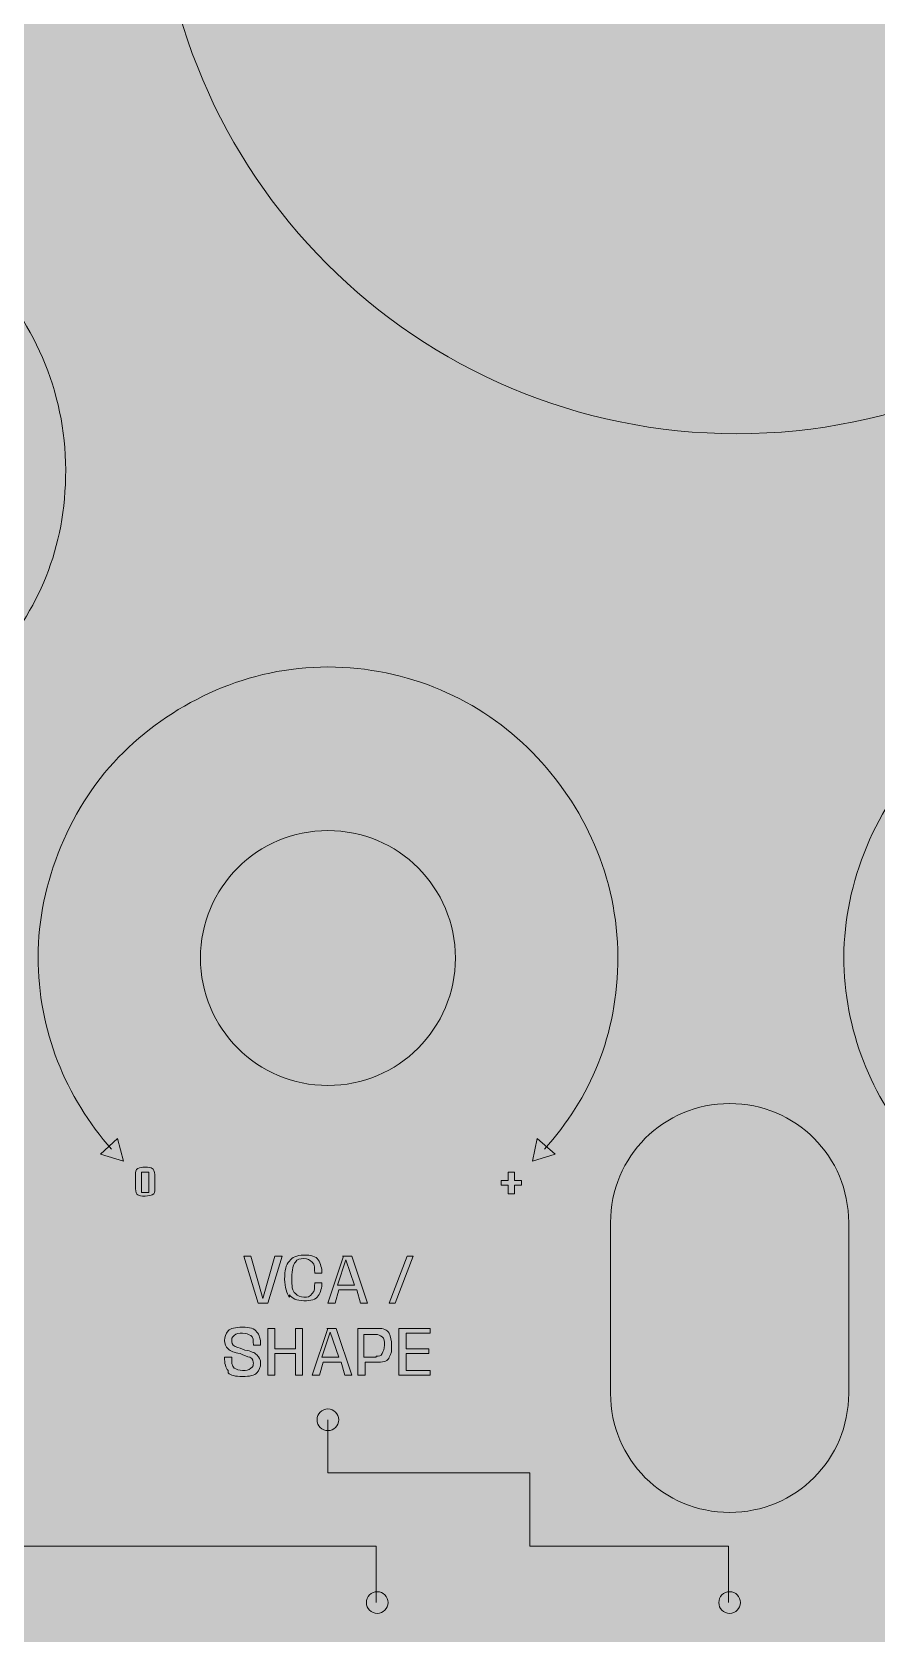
# Model space of a CAD drawing. Header units: millimetres. Extents: x -6 to 399, y -25 to 134.
# Drawn here: x 20.64 to 45.42, y 27.35 to 74.35 of the extents above; entities that cross this region are included whole.
import ezdxf

# ---------------------------------------------------------------- set-up
doc = ezdxf.new("R2010")
doc.units = ezdxf.units.MM
doc.header["$MEASUREMENT"] = 0
for name, color, linetype, lineweight in [('background', 7, 'Continuous', 0), ('cnc', 7, 'Continuous', 0), ('pink', 7, 'Continuous', 0)]:
    doc.layers.add(name, color=color, linetype=linetype, lineweight=lineweight)

msp = doc.modelspace()

# ---------------------------------------------------------------- hatches: boundary and pattern name
at = {"layer": 'background', "true_color": 0x010101, "transparency": 33554687}
h = msp.add_hatch(color=18, dxfattribs=at)
h.dxf.hatch_style = 2
h.paths.add_polyline_path([(0.19403, 129.25778), (81.95028, 129.25778), (81.95028, 0.26458), (0.19403, 0.26458)])
at = {"layer": 'pink', "true_color": 0xf4a7b0, "transparency": 33554687}
h = msp.add_hatch(color=231, dxfattribs=at)
h.dxf.hatch_style = 2
h.paths.add_polyline_path([(23.14222, 41.89236), (23.31861, 41.22208), (22.64833, 41.43375)])
h = msp.add_hatch(color=231, dxfattribs=at)
h.dxf.hatch_style = 2
h.paths.add_polyline_path([(35.45416, 41.89236), (35.31305, 41.22208), (35.98333, 41.43375)])
h = msp.add_hatch(color=231, dxfattribs=at)
h.dxf.hatch_style = 2
edge = h.paths.add_edge_path()
edge.add_spline(control_points=[(23.74194, 40.23431), (23.70666, 40.23431), (23.67139, 40.34014), (23.67139, 40.4107), (23.67139, 40.4107), (23.67139, 40.83404), (23.67139, 40.83404), (23.67139, 40.9046), (23.67139, 40.97515), (23.74194, 41.01043), (23.8125, 41.04571), (23.84778, 41.04571), (23.95361, 41.04571), (24.05944, 41.04571), (24.13, 41.04571), (24.16527, 41.01043), (24.20055, 41.01043), (24.23583, 40.9046), (24.23583, 40.83404), (24.23583, 40.83404), (24.23583, 40.4107), (24.23583, 40.4107), (24.23583, 40.34014), (24.23583, 40.26959), (24.16527, 40.23431), (24.13, 40.23431), (24.05944, 40.19903), (23.95361, 40.19903), (23.84778, 40.19903), (23.77722, 40.19903), (23.74194, 40.23431)], knot_values=[0, 0, 0, 0, 1, 1, 1, 2, 2, 2, 3, 3, 3, 4, 4, 4, 5, 5, 5, 6, 6, 6, 7, 7, 7, 8, 8, 8, 9, 9, 9, 10, 10, 10, 10], degree=3, periodic=0)
edge = h.paths.add_edge_path()
edge.add_spline(control_points=[(24.05944, 40.30486), (24.05944, 40.30486), (24.05944, 40.37542), (24.05944, 40.41069), (24.05944, 40.41069), (24.05944, 40.79875), (24.05944, 40.79875), (24.05944, 40.83403), (24.05944, 40.86931), (24.05944, 40.90458), (24.05944, 40.90458), (23.98889, 40.90458), (23.95361, 40.90458), (23.91833, 40.90458), (23.84777, 40.90458), (23.84777, 40.90458), (23.84777, 40.90458), (23.84777, 40.83402), (23.84777, 40.79875), (23.84777, 40.79875), (23.84777, 40.41069), (23.84777, 40.41069), (23.84777, 40.37541), (23.84777, 40.34013), (23.84777, 40.30486), (23.84777, 40.30486), (23.91833, 40.30486), (23.95361, 40.30486), (23.98889, 40.30486), (24.05944, 40.30486), (24.05944, 40.30486)], knot_values=[0, 0, 0, 0, 1, 1, 1, 2, 2, 2, 3, 3, 3, 4, 4, 4, 5, 5, 5, 6, 6, 6, 7, 7, 7, 8, 8, 8, 9, 9, 9, 10, 10, 10, 10], degree=3, periodic=0)
edge.add_line((24.05944, 40.30486), (24.05944, 40.30486))
h = msp.add_hatch(color=231, dxfattribs=at)
h.dxf.hatch_style = 2
h.paths.add_polyline_path([(34.6075, 40.51653), (34.39583, 40.51653), (34.39583, 40.65764), (34.6075, 40.65764), (34.6075, 40.90459), (34.78389, 40.90459), (34.78389, 40.65764), (34.99555, 40.65764), (34.99555, 40.51653), (34.78389, 40.51653), (34.78389, 40.26958), (34.6075, 40.26958)])
h = msp.add_hatch(color=231, dxfattribs=at)
h.dxf.hatch_style = 2
h.paths.add_polyline_path([(26.84639, 38.43514), (27.05805, 38.43514), (27.41083, 37.20042), (27.76361, 38.43514), (27.97527, 38.43514), (27.55194, 37.05931), (27.26972, 37.05931)])
h = msp.add_hatch(color=231, dxfattribs=at)
h.dxf.hatch_style = 2
edge = h.paths.add_edge_path()
edge.add_spline(control_points=[(28.18694, 37.2357), (28.11639, 37.34153), (28.04583, 37.51792), (28.04583, 37.76487), (28.04583, 38.01182), (28.08111, 38.1882), (28.18694, 38.29403), (28.2575, 38.39986), (28.39861, 38.47042), (28.61028, 38.47042), (28.82194, 38.47042), (28.96305, 38.43514), (29.03361, 38.32931), (29.10416, 38.22348), (29.13944, 38.08236), (29.13944, 37.94126), (29.13944, 37.94126), (28.92778, 37.94126), (28.92778, 37.94126), (28.92778, 38.08236), (28.92778, 38.1882), (28.85722, 38.25875), (28.78667, 38.32931), (28.71611, 38.36458), (28.61028, 38.36458), (28.50445, 38.36458), (28.39861, 38.36458), (28.36333, 38.25875), (28.29278, 38.18819), (28.2575, 38.04708), (28.2575, 37.80015), (28.2575, 37.55321), (28.2575, 37.41209), (28.36333, 37.34154), (28.43389, 37.27098), (28.50445, 37.23571), (28.61028, 37.23571), (28.71611, 37.23571), (28.78667, 37.23571), (28.85722, 37.34154), (28.92778, 37.4121), (28.92778, 37.51793), (28.92778, 37.65904), (28.92778, 37.65904), (29.13944, 37.65904), (29.13944, 37.65904), (29.13944, 37.51793), (29.10416, 37.37682), (29.03361, 37.27098), (28.96305, 37.16515), (28.82194, 37.12987), (28.61028, 37.12987), (28.39861, 37.12987), (28.2575, 37.20043), (28.18694, 37.30626), (28.18694, 37.30626), (28.18694, 37.2357), (28.18694, 37.2357)], knot_values=[0, 0, 0, 0, 1, 1, 1, 2, 2, 2, 3, 3, 3, 4, 4, 4, 5, 5, 5, 6, 6, 6, 7, 7, 7, 8, 8, 8, 9, 9, 9, 10, 10, 10, 11, 11, 11, 12, 12, 12, 13, 13, 13, 14, 14, 14, 15, 15, 15, 16, 16, 16, 17, 17, 17, 18, 18, 18, 19, 19, 19, 19], degree=3, periodic=0)
h = msp.add_hatch(color=231, dxfattribs=at)
h.dxf.hatch_style = 2
edge = h.paths.add_edge_path()
edge.add_spline(control_points=[(29.73916, 38.43514), (29.73916, 38.43514), (30.02139, 38.43514), (30.02139, 38.43514), (30.02139, 38.43514), (30.48, 37.05931), (30.48, 37.05931), (30.48, 37.05931), (30.26833, 37.05931), (30.26833, 37.05931), (30.26833, 37.05931), (30.1625, 37.44737), (30.1625, 37.44737), (30.1625, 37.44737), (29.63333, 37.44737), (29.63333, 37.44737), (29.63333, 37.44737), (29.5275, 37.05931), (29.5275, 37.05931), (29.5275, 37.05931), (29.31583, 37.05931), (29.31583, 37.05931), (29.31583, 37.05931), (29.77444, 38.43514), (29.77444, 38.43514), (29.77444, 38.43514), (29.73916, 38.43514), (29.73916, 38.43514)], knot_values=[0, 0, 0, 0, 1, 1, 1, 2, 2, 2, 3, 3, 3, 4, 4, 4, 5, 5, 5, 6, 6, 6, 7, 7, 7, 8, 8, 8, 9, 9, 9, 9], degree=3, periodic=0)
edge = h.paths.add_edge_path()
edge.add_spline(control_points=[(30.09194, 37.58848), (30.09194, 37.58848), (29.845, 38.32931), (29.845, 38.32931), (29.845, 38.32931), (29.845, 38.32931), (29.845, 38.32931), (29.845, 38.32931), (29.59805, 37.58848), (29.59805, 37.58848), (29.59805, 37.58848), (30.05667, 37.58848), (30.05667, 37.58848), (30.05667, 37.58848), (30.09194, 37.58848), (30.09194, 37.58848)], knot_values=[0, 0, 0, 0, 1, 1, 1, 2, 2, 2, 3, 3, 3, 4, 4, 4, 5, 5, 5, 5], degree=3, periodic=0)
edge.add_line((30.09194, 37.58848), (30.09194, 37.58848))
h = msp.add_hatch(color=231, dxfattribs=at)
h.dxf.hatch_style = 2
h.paths.add_polyline_path([(31.64416, 38.43514), (31.82055, 38.43514), (31.29139, 37.05931), (31.115, 37.05931)])
h = msp.add_hatch(color=231, dxfattribs=at)
h.dxf.hatch_style = 2
edge = h.paths.add_edge_path()
edge.add_spline(control_points=[(26.38777, 35.08375), (26.31722, 35.15431), (26.28194, 35.29542), (26.28194, 35.47181), (26.28194, 35.47181), (26.49361, 35.47181), (26.49361, 35.47181), (26.49361, 35.3307), (26.49361, 35.22486), (26.56416, 35.15431), (26.63472, 35.11903), (26.70527, 35.08375), (26.8111, 35.08375), (26.91694, 35.08375), (26.98749, 35.08375), (27.05805, 35.15431), (27.1286, 35.18959), (27.1286, 35.26014), (27.1286, 35.29542), (27.1286, 35.3307), (27.1286, 35.43653), (27.02277, 35.47181), (26.95221, 35.47181), (26.84638, 35.54237), (26.74054, 35.57764), (26.56416, 35.61292), (26.45832, 35.6482), (26.38777, 35.71875), (26.31721, 35.7893), (26.28193, 35.85986), (26.28193, 35.9657), (26.28193, 36.07154), (26.31721, 36.14209), (26.38777, 36.24792), (26.45832, 36.31848), (26.59943, 36.35374), (26.8111, 36.35374), (27.02276, 36.35374), (27.16388, 36.31846), (27.23443, 36.21264), (27.30499, 36.14208), (27.34027, 36.00097), (27.34027, 35.82458), (27.34027, 35.82458), (27.1286, 35.82458), (27.1286, 35.82458), (27.1286, 35.96569), (27.1286, 36.07153), (27.05804, 36.1068), (26.98749, 36.14208), (26.91693, 36.17736), (26.8111, 36.17736), (26.70527, 36.17736), (26.63471, 36.17736), (26.56416, 36.1068), (26.4936, 36.07152), (26.4936, 36.00097), (26.4936, 35.96569), (26.4936, 35.93041), (26.4936, 35.82458), (26.59944, 35.7893), (26.70527, 35.75402), (26.77583, 35.71874), (26.88166, 35.68347), (27.05805, 35.64819), (27.16388, 35.61291), (27.23444, 35.54236), (27.30499, 35.47181), (27.34027, 35.40125), (27.34027, 35.29541), (27.34027, 35.18957), (27.305, 35.08374), (27.23444, 35.01319), (27.16388, 34.94263), (27.02277, 34.90736), (26.81111, 34.90736), (26.59944, 34.90736), (26.45833, 34.94264), (26.38777, 35.01319), (26.38777, 35.01319), (26.38777, 35.08375), (26.38777, 35.08375)], knot_values=[0, 0, 0, 0, 1, 1, 1, 2, 2, 2, 3, 3, 3, 4, 4, 4, 5, 5, 5, 6, 6, 6, 7, 7, 7, 8, 8, 8, 9, 9, 9, 10, 10, 10, 11, 11, 11, 12, 12, 12, 13, 13, 13, 14, 14, 14, 15, 15, 15, 16, 16, 16, 17, 17, 17, 18, 18, 18, 19, 19, 19, 20, 20, 20, 21, 21, 21, 22, 22, 22, 23, 23, 23, 24, 24, 24, 25, 25, 25, 26, 26, 26, 27, 27, 27, 27], degree=3, periodic=0)
h = msp.add_hatch(color=231, dxfattribs=at)
h.dxf.hatch_style = 2
h.paths.add_polyline_path([(27.55194, 36.31848), (27.76361, 36.31848), (27.76361, 35.71875), (28.36333, 35.71875), (28.36333, 36.31848), (28.575, 36.31848), (28.575, 34.94264), (28.36333, 34.94264), (28.36333, 35.57764), (27.76361, 35.57764), (27.76361, 34.94264), (27.55194, 34.94264)])
h = msp.add_hatch(color=231, dxfattribs=at)
h.dxf.hatch_style = 2
edge = h.paths.add_edge_path()
edge.add_spline(control_points=[(29.28055, 36.31848), (29.28055, 36.31848), (29.56278, 36.31848), (29.56278, 36.31848), (29.56278, 36.31848), (30.02139, 34.94264), (30.02139, 34.94264), (30.02139, 34.94264), (29.80972, 34.94264), (29.80972, 34.94264), (29.80972, 34.94264), (29.70389, 35.3307), (29.70389, 35.3307), (29.70389, 35.3307), (29.17472, 35.3307), (29.17472, 35.3307), (29.17472, 35.3307), (29.06889, 34.94264), (29.06889, 34.94264), (29.06889, 34.94264), (28.85722, 34.94264), (28.85722, 34.94264), (28.85722, 34.94264), (29.31583, 36.31848), (29.31583, 36.31848), (29.31583, 36.31848), (29.28055, 36.31848), (29.28055, 36.31848)], knot_values=[0, 0, 0, 0, 1, 1, 1, 2, 2, 2, 3, 3, 3, 4, 4, 4, 5, 5, 5, 6, 6, 6, 7, 7, 7, 8, 8, 8, 9, 9, 9, 9], degree=3, periodic=0)
edge = h.paths.add_edge_path()
edge.add_spline(control_points=[(29.63333, 35.47181), (29.63333, 35.47181), (29.38639, 36.21265), (29.38639, 36.21265), (29.38639, 36.21265), (29.38639, 36.21265), (29.38639, 36.21265), (29.38639, 36.21265), (29.13944, 35.47181), (29.13944, 35.47181), (29.13944, 35.47181), (29.59806, 35.47181), (29.59806, 35.47181), (29.59806, 35.47181), (29.63333, 35.47181), (29.63333, 35.47181)], knot_values=[0, 0, 0, 0, 1, 1, 1, 2, 2, 2, 3, 3, 3, 4, 4, 4, 5, 5, 5, 5], degree=3, periodic=0)
edge.add_line((29.63333, 35.47181), (29.63333, 35.47181))
h = msp.add_hatch(color=231, dxfattribs=at)
h.dxf.hatch_style = 2
edge = h.paths.add_edge_path()
edge.add_spline(control_points=[(30.19778, 36.31848), (30.19778, 36.31848), (30.7975, 36.31848), (30.7975, 36.31848), (30.93861, 36.31848), (31.04444, 36.2832), (31.115, 36.17737), (31.15027, 36.07154), (31.18555, 35.9657), (31.18555, 35.82459), (31.18555, 35.68348), (31.18555, 35.57764), (31.115, 35.47181), (31.07972, 35.36598), (30.97389, 35.3307), (30.7975, 35.3307), (30.7975, 35.3307), (30.40944, 35.3307), (30.40944, 35.3307), (30.40944, 35.3307), (30.40944, 34.94264), (30.40944, 34.94264), (30.40944, 34.94264), (30.19778, 34.94264), (30.19778, 34.94264), (30.19778, 34.94264), (30.19778, 36.31848), (30.19778, 36.31848)], knot_values=[0, 0, 0, 0, 1, 1, 1, 2, 2, 2, 3, 3, 3, 4, 4, 4, 5, 5, 5, 6, 6, 6, 7, 7, 7, 8, 8, 8, 9, 9, 9, 9], degree=3, periodic=0)
edge = h.paths.add_edge_path()
edge.add_spline(control_points=[(30.72694, 35.50708), (30.83278, 35.50708), (30.86805, 35.50708), (30.90333, 35.57764), (30.93861, 35.6482), (30.97389, 35.71875), (30.97389, 35.82459), (30.97389, 35.93043), (30.97389, 36.03626), (30.90333, 36.07154), (30.83278, 36.10682), (30.7975, 36.1421), (30.72694, 36.1421), (30.72694, 36.1421), (30.37416, 36.1421), (30.37416, 36.1421), (30.37416, 36.1421), (30.37416, 35.47182), (30.37416, 35.47182), (30.37416, 35.47182), (30.72694, 35.47182), (30.72694, 35.47182), (30.72694, 35.47182), (30.72694, 35.50708), (30.72694, 35.50708)], knot_values=[0, 0, 0, 0, 1, 1, 1, 2, 2, 2, 3, 3, 3, 4, 4, 4, 5, 5, 5, 6, 6, 6, 7, 7, 7, 8, 8, 8, 8], degree=3, periodic=0)
edge.add_line((30.72694, 35.50708), (30.72694, 35.50708))
h = msp.add_hatch(color=231, dxfattribs=at)
h.dxf.hatch_style = 2
h.paths.add_polyline_path([(31.39722, 36.31848), (32.31444, 36.31848), (32.31444, 36.17737), (31.60889, 36.17737), (31.60889, 35.71876), (32.27916, 35.71876), (32.27916, 35.57765), (31.60889, 35.57765), (31.60889, 35.08376), (32.31444, 35.08376), (32.31444, 34.94266), (31.39722, 34.94266), (31.39722, 36.31849)])
h = msp.add_hatch(color=231, dxfattribs=at)
h.dxf.hatch_style = 2
edge = h.paths.add_edge_path()
edge.add_arc((29.31583, 33.63736), 0.3175, 0, 360)
h = msp.add_hatch(color=231, dxfattribs=at)
h.dxf.hatch_style = 2
edge = h.paths.add_edge_path()
edge.add_arc((30.76222, 28.27514), 0.3175, 0, 360)
h = msp.add_hatch(color=231, dxfattribs=at)
h.dxf.hatch_style = 2
edge = h.paths.add_edge_path()
edge.add_arc((41.09861, 28.27514), 0.3175, 0, 360)

# ---------------------------------------------------------------- linework, layer by layer
at = {"layer": 'cnc', "color": 165, "lineweight": 9, "true_color": 0x4068b1}
for centre, radius in [((41.31028, 79.56903), 17.00389), ((29.31583, 47.18403), 3.73945)]:
    msp.add_circle(centre, radius, dxfattribs=at)
msp.add_open_spline([(41.09861, 30.92097), (39.15833, 30.92097), (37.60611, 32.47319), (37.60611, 34.41347), (37.60611, 34.41347), (37.60611, 39.42292), (37.60611, 39.42292), (37.60611, 41.36319), (39.15833, 42.91541), (41.09861, 42.91541), (43.03888, 42.91541), (44.59111, 41.36319), (44.59111, 39.42292), (44.59111, 39.42292), (44.59111, 34.41347), (44.59111, 34.41347), (44.59111, 32.47319), (43.03889, 30.92097), (41.09861, 30.92097)], degree=3, knots=[0, 0, 0, 0, 1, 1, 1, 2, 2, 2, 3, 3, 3, 4, 4, 4, 5, 5, 5, 6, 6, 6, 6], dxfattribs=at)
at = {"layer": 'pink', "color": 231, "lineweight": 18, "true_color": 0xf4a7b0}
for points in [[(30.72694, 28.27514), (30.72694, 29.9332), (17.88583, 29.9332), (17.88583, 43.72681), (13.12333, 43.72681), (13.12333, 50.14736)], [(41.06333, 28.27514), (41.06333, 29.9332), (35.2425, 29.9332), (35.2425, 32.08514), (29.31583, 32.08514), (29.31583, 33.63736)]]:
    msp.add_lwpolyline(points, dxfattribs=at)
at = {"layer": 'pink', "color": 18, "lineweight": 0, "true_color": 0x000000}
for points in [[(23.14222, 41.89236), (23.31861, 41.22208), (22.64833, 41.43375)], [(35.45416, 41.89236), (35.31305, 41.22208), (35.98333, 41.43375)], [(34.6075, 40.51653), (34.39583, 40.51653), (34.39583, 40.65764), (34.6075, 40.65764), (34.6075, 40.90459), (34.78389, 40.90459), (34.78389, 40.65764), (34.99555, 40.65764), (34.99555, 40.51653), (34.78389, 40.51653), (34.78389, 40.26958), (34.6075, 40.26958)], [(26.84639, 38.43514), (27.05805, 38.43514), (27.41083, 37.20042), (27.41083, 37.20042), (27.76361, 38.43514), (27.97527, 38.43514), (27.55194, 37.05931), (27.26972, 37.05931)], [(29.73916, 38.43514), (30.02139, 38.43514), (30.48, 37.05931), (30.26833, 37.05931), (30.1625, 37.44737), (29.63333, 37.44737), (29.5275, 37.05931), (29.31583, 37.05931), (29.77444, 38.43514)], [(30.09194, 37.58848), (29.845, 38.32931), (29.845, 38.32931), (29.59805, 37.58848), (30.05667, 37.58848)], [(31.64416, 38.43514), (31.82055, 38.43514), (31.29139, 37.05931), (31.115, 37.05931)], [(27.55194, 36.31848), (27.76361, 36.31848), (27.76361, 35.71875), (28.36333, 35.71875), (28.36333, 36.31848), (28.575, 36.31848), (28.575, 34.94264), (28.36333, 34.94264), (28.36333, 35.57764), (27.76361, 35.57764), (27.76361, 34.94264), (27.55194, 34.94264)], [(29.28055, 36.31848), (29.56278, 36.31848), (30.02139, 34.94264), (29.80972, 34.94264), (29.70389, 35.3307), (29.17472, 35.3307), (29.06889, 34.94264), (28.85722, 34.94264), (29.31583, 36.31848)], [(29.63333, 35.47181), (29.38639, 36.21265), (29.38639, 36.21265), (29.13944, 35.47181), (29.59806, 35.47181)], [(31.39722, 36.31848), (32.31444, 36.31848), (32.31444, 36.17737), (31.60889, 36.17737), (31.60889, 35.71876), (32.27916, 35.71876), (32.27916, 35.57765), (31.60889, 35.57765), (31.60889, 35.08376), (32.31444, 35.08376), (32.31444, 34.94266), (31.39722, 34.94266), (31.39722, 36.31849)]]:
    msp.add_lwpolyline(points, close=True, dxfattribs=at)
at = {"layer": 'pink'}
for points in [[(23.14222, 41.89236), (23.31861, 41.22208), (22.64833, 41.43375)], [(35.45416, 41.89236), (35.31305, 41.22208), (35.98333, 41.43375)], [(34.6075, 40.51653), (34.39583, 40.51653), (34.39583, 40.65764), (34.6075, 40.65764), (34.6075, 40.90459), (34.78389, 40.90459), (34.78389, 40.65764), (34.99555, 40.65764), (34.99555, 40.51653), (34.78389, 40.51653), (34.78389, 40.26958), (34.6075, 40.26958)], [(26.84639, 38.43514), (27.05805, 38.43514), (27.41083, 37.20042), (27.41083, 37.20042), (27.76361, 38.43514), (27.97527, 38.43514), (27.55194, 37.05931), (27.26972, 37.05931)], [(31.64416, 38.43514), (31.82055, 38.43514), (31.29139, 37.05931), (31.115, 37.05931)], [(27.55194, 36.31848), (27.76361, 36.31848), (27.76361, 35.71875), (28.36333, 35.71875), (28.36333, 36.31848), (28.575, 36.31848), (28.575, 34.94264), (28.36333, 34.94264), (28.36333, 35.57764), (27.76361, 35.57764), (27.76361, 34.94264), (27.55194, 34.94264)], [(31.39722, 36.31848), (32.31444, 36.31848), (32.31444, 36.17737), (31.60889, 36.17737), (31.60889, 35.71876), (32.27916, 35.71876), (32.27916, 35.57765), (31.60889, 35.57765), (31.60889, 35.08376), (32.31444, 35.08376), (32.31444, 34.94266), (31.39722, 34.94266), (31.39722, 36.31849)]]:
    msp.add_lwpolyline(points, close=True, dxfattribs=at)
at = {"layer": 'pink', "color": 18, "lineweight": 0, "true_color": 0x000000}
for centre in [(29.31583, 33.63736), (30.76222, 28.27514), (41.09861, 28.27514)]:
    msp.add_circle(centre, 0.3175, dxfattribs=at)
at = {"layer": 'pink'}
for centre in [(29.31583, 33.63736), (30.76222, 28.27514), (41.09861, 28.27514)]:
    msp.add_circle(centre, 0.3175, dxfattribs=at)
at = {"layer": 'pink', "color": 231, "lineweight": 18, "true_color": 0xf4a7b0}
for points in [[(6.77333, 55.86236), (5.43278, 57.37931), (4.62139, 59.35486), (4.62139, 61.50681), (4.62139, 63.65875), (5.57389, 65.98708), (7.12611, 67.50403), (8.67833, 69.02097), (10.795, 70.00875), (13.12333, 70.00875), (15.45166, 70.00875), (17.60361, 69.05625), (19.12055, 67.50403), (20.6375, 65.9518), (21.62527, 63.83514), (21.62527, 61.50681), (21.62527, 59.17847), (20.81388, 57.37931), (19.47333, 55.86236)], [(22.96583, 41.57486), (21.62527, 43.09181), (20.81389, 45.06736), (20.81389, 47.21931), (20.81389, 49.37125), (21.76639, 51.69958), (23.31861, 53.21653), (24.87083, 54.73347), (26.9875, 55.72125), (29.31583, 55.72125), (31.64416, 55.72125), (33.79611, 54.76875), (35.31305, 53.21653), (36.83, 51.6643), (37.81778, 49.54764), (37.81778, 47.21931), (37.81778, 44.89097), (37.00639, 43.09181), (35.66583, 41.57486)], [(46.60194, 41.57486), (45.26139, 43.09181), (44.45, 45.06736), (44.45, 47.21931), (44.45, 49.37125), (45.40249, 51.69958), (46.95472, 53.21653), (48.50695, 54.73347), (50.62361, 55.72125), (52.95194, 55.72125), (55.28028, 55.72125), (57.43222, 54.76875), (58.94916, 53.21653), (60.46611, 51.6643), (61.45389, 49.54764), (61.45389, 47.21931), (61.45389, 44.89097), (60.6425, 43.09181), (59.30194, 41.57486)]]:
    msp.add_open_spline(points, degree=3, knots=[0, 0, 0, 0, 1, 1, 1, 2, 2, 2, 3, 3, 3, 4, 4, 4, 5, 5, 5, 6, 6, 6, 6], dxfattribs=at)
at = {"layer": 'pink', "color": 18, "lineweight": 0, "true_color": 0x000000}
for points, knots in [([(23.74194, 40.23431), (23.70666, 40.23431), (23.67139, 40.34014), (23.67139, 40.4107), (23.67139, 40.4107), (23.67139, 40.83404), (23.67139, 40.83404), (23.67139, 40.9046), (23.67139, 40.97515), (23.74194, 41.01043), (23.8125, 41.04571), (23.84778, 41.04571), (23.95361, 41.04571), (24.05944, 41.04571), (24.13, 41.04571), (24.16527, 41.01043), (24.20055, 41.01043), (24.23583, 40.9046), (24.23583, 40.83404), (24.23583, 40.83404), (24.23583, 40.4107), (24.23583, 40.4107), (24.23583, 40.34014), (24.23583, 40.26959), (24.16527, 40.23431), (24.13, 40.23431), (24.05944, 40.19903), (23.95361, 40.19903), (23.84778, 40.19903), (23.77722, 40.19903), (23.74194, 40.23431)], [0, 0, 0, 0, 1, 1, 1, 2, 2, 2, 3, 3, 3, 4, 4, 4, 5, 5, 5, 6, 6, 6, 7, 7, 7, 8, 8, 8, 9, 9, 9, 10, 10, 10, 10]), ([(24.05944, 40.30486), (24.05944, 40.30486), (24.05944, 40.37542), (24.05944, 40.41069), (24.05944, 40.41069), (24.05944, 40.79875), (24.05944, 40.79875), (24.05944, 40.83403), (24.05944, 40.86931), (24.05944, 40.90458), (24.05944, 40.90458), (23.98889, 40.90458), (23.95361, 40.90458), (23.91833, 40.90458), (23.84777, 40.90458), (23.84777, 40.90458), (23.84777, 40.90458), (23.84777, 40.83402), (23.84777, 40.79875), (23.84777, 40.79875), (23.84777, 40.41069), (23.84777, 40.41069), (23.84777, 40.37541), (23.84777, 40.34013), (23.84777, 40.30486), (23.84777, 40.30486), (23.91833, 40.30486), (23.95361, 40.30486), (23.98889, 40.30486), (24.05944, 40.30486), (24.05944, 40.30486)], [0, 0, 0, 0, 1, 1, 1, 2, 2, 2, 3, 3, 3, 4, 4, 4, 5, 5, 5, 6, 6, 6, 7, 7, 7, 8, 8, 8, 9, 9, 9, 10, 10, 10, 10]), ([(28.18694, 37.2357), (28.11639, 37.34153), (28.04583, 37.51792), (28.04583, 37.76487), (28.04583, 38.01182), (28.08111, 38.1882), (28.18694, 38.29403), (28.2575, 38.39986), (28.39861, 38.47042), (28.61028, 38.47042), (28.82194, 38.47042), (28.96305, 38.43514), (29.03361, 38.32931), (29.10416, 38.22348), (29.13944, 38.08236), (29.13944, 37.94126), (29.13944, 37.94126), (28.92778, 37.94126), (28.92778, 37.94126), (28.92778, 38.08236), (28.92778, 38.1882), (28.85722, 38.25875), (28.78667, 38.32931), (28.71611, 38.36458), (28.61028, 38.36458), (28.50445, 38.36458), (28.39861, 38.36458), (28.36333, 38.25875), (28.29278, 38.18819), (28.2575, 38.04708), (28.2575, 37.80015), (28.2575, 37.55321), (28.2575, 37.41209), (28.36333, 37.34154), (28.43389, 37.27098), (28.50445, 37.23571), (28.61028, 37.23571), (28.71611, 37.23571), (28.78667, 37.23571), (28.85722, 37.34154), (28.92778, 37.4121), (28.92778, 37.51793), (28.92778, 37.65904), (28.92778, 37.65904), (29.13944, 37.65904), (29.13944, 37.65904), (29.13944, 37.51793), (29.10416, 37.37682), (29.03361, 37.27098), (28.96305, 37.16515), (28.82194, 37.12987), (28.61028, 37.12987), (28.39861, 37.12987), (28.2575, 37.20043), (28.18694, 37.30626), (28.18694, 37.30626), (28.18694, 37.2357), (28.18694, 37.2357)], [0, 0, 0, 0, 1, 1, 1, 2, 2, 2, 3, 3, 3, 4, 4, 4, 5, 5, 5, 6, 6, 6, 7, 7, 7, 8, 8, 8, 9, 9, 9, 10, 10, 10, 11, 11, 11, 12, 12, 12, 13, 13, 13, 14, 14, 14, 15, 15, 15, 16, 16, 16, 17, 17, 17, 18, 18, 18, 19, 19, 19, 19]), ([(26.38777, 35.08375), (26.31722, 35.15431), (26.28194, 35.29542), (26.28194, 35.47181), (26.28194, 35.47181), (26.49361, 35.47181), (26.49361, 35.47181), (26.49361, 35.3307), (26.49361, 35.22486), (26.56416, 35.15431), (26.63472, 35.11903), (26.70527, 35.08375), (26.8111, 35.08375), (26.91694, 35.08375), (26.98749, 35.08375), (27.05805, 35.15431), (27.1286, 35.18959), (27.1286, 35.26014), (27.1286, 35.29542), (27.1286, 35.3307), (27.1286, 35.43653), (27.02277, 35.47181), (26.95221, 35.47181), (26.84638, 35.54237), (26.74054, 35.57764), (26.56416, 35.61292), (26.45832, 35.6482), (26.38777, 35.71875), (26.31721, 35.7893), (26.28193, 35.85986), (26.28193, 35.9657), (26.28193, 36.07154), (26.31721, 36.14209), (26.38777, 36.24792), (26.45832, 36.31848), (26.59943, 36.35374), (26.8111, 36.35374), (27.02276, 36.35374), (27.16388, 36.31846), (27.23443, 36.21264), (27.30499, 36.14208), (27.34027, 36.00097), (27.34027, 35.82458), (27.34027, 35.82458), (27.1286, 35.82458), (27.1286, 35.82458), (27.1286, 35.96569), (27.1286, 36.07153), (27.05804, 36.1068), (26.98749, 36.14208), (26.91693, 36.17736), (26.8111, 36.17736), (26.70527, 36.17736), (26.63471, 36.17736), (26.56416, 36.1068), (26.4936, 36.07152), (26.4936, 36.00097), (26.4936, 35.96569), (26.4936, 35.93041), (26.4936, 35.82458), (26.59944, 35.7893), (26.70527, 35.75402), (26.77583, 35.71874), (26.88166, 35.68347), (27.05805, 35.64819), (27.16388, 35.61291), (27.23444, 35.54236), (27.30499, 35.47181), (27.34027, 35.40125), (27.34027, 35.29541), (27.34027, 35.18957), (27.305, 35.08374), (27.23444, 35.01319), (27.16388, 34.94263), (27.02277, 34.90736), (26.81111, 34.90736), (26.59944, 34.90736), (26.45833, 34.94264), (26.38777, 35.01319), (26.38777, 35.01319), (26.38777, 35.08375), (26.38777, 35.08375)], [0, 0, 0, 0, 1, 1, 1, 2, 2, 2, 3, 3, 3, 4, 4, 4, 5, 5, 5, 6, 6, 6, 7, 7, 7, 8, 8, 8, 9, 9, 9, 10, 10, 10, 11, 11, 11, 12, 12, 12, 13, 13, 13, 14, 14, 14, 15, 15, 15, 16, 16, 16, 17, 17, 17, 18, 18, 18, 19, 19, 19, 20, 20, 20, 21, 21, 21, 22, 22, 22, 23, 23, 23, 24, 24, 24, 25, 25, 25, 26, 26, 26, 27, 27, 27, 27]), ([(30.19778, 36.31848), (30.19778, 36.31848), (30.7975, 36.31848), (30.7975, 36.31848), (30.93861, 36.31848), (31.04444, 36.2832), (31.115, 36.17737), (31.15027, 36.07154), (31.18555, 35.9657), (31.18555, 35.82459), (31.18555, 35.68348), (31.18555, 35.57764), (31.115, 35.47181), (31.07972, 35.36598), (30.97389, 35.3307), (30.7975, 35.3307), (30.7975, 35.3307), (30.40944, 35.3307), (30.40944, 35.3307), (30.40944, 35.3307), (30.40944, 34.94264), (30.40944, 34.94264), (30.40944, 34.94264), (30.19778, 34.94264), (30.19778, 34.94264), (30.19778, 34.94264), (30.19778, 36.31848), (30.19778, 36.31848)], [0, 0, 0, 0, 1, 1, 1, 2, 2, 2, 3, 3, 3, 4, 4, 4, 5, 5, 5, 6, 6, 6, 7, 7, 7, 8, 8, 8, 9, 9, 9, 9]), ([(30.72694, 35.50708), (30.83278, 35.50708), (30.86805, 35.50708), (30.90333, 35.57764), (30.93861, 35.6482), (30.97389, 35.71875), (30.97389, 35.82459), (30.97389, 35.93043), (30.97389, 36.03626), (30.90333, 36.07154), (30.83278, 36.10682), (30.7975, 36.1421), (30.72694, 36.1421), (30.72694, 36.1421), (30.37416, 36.1421), (30.37416, 36.1421), (30.37416, 36.1421), (30.37416, 35.47182), (30.37416, 35.47182), (30.37416, 35.47182), (30.72694, 35.47182), (30.72694, 35.47182), (30.72694, 35.47182), (30.72694, 35.50708), (30.72694, 35.50708)], [0, 0, 0, 0, 1, 1, 1, 2, 2, 2, 3, 3, 3, 4, 4, 4, 5, 5, 5, 6, 6, 6, 7, 7, 7, 8, 8, 8, 8])]:
    msp.add_open_spline(points, degree=3, knots=knots, dxfattribs=at)
at = {"layer": 'pink'}
for points, knots in [([(23.74194, 40.23431), (23.70666, 40.23431), (23.67139, 40.34014), (23.67139, 40.4107), (23.67139, 40.4107), (23.67139, 40.83404), (23.67139, 40.83404), (23.67139, 40.9046), (23.67139, 40.97515), (23.74194, 41.01043), (23.8125, 41.04571), (23.84778, 41.04571), (23.95361, 41.04571), (24.05944, 41.04571), (24.13, 41.04571), (24.16527, 41.01043), (24.20055, 41.01043), (24.23583, 40.9046), (24.23583, 40.83404), (24.23583, 40.83404), (24.23583, 40.4107), (24.23583, 40.4107), (24.23583, 40.34014), (24.23583, 40.26959), (24.16527, 40.23431), (24.13, 40.23431), (24.05944, 40.19903), (23.95361, 40.19903), (23.84778, 40.19903), (23.77722, 40.19903), (23.74194, 40.23431)], [0, 0, 0, 0, 1, 1, 1, 2, 2, 2, 3, 3, 3, 4, 4, 4, 5, 5, 5, 6, 6, 6, 7, 7, 7, 8, 8, 8, 9, 9, 9, 10, 10, 10, 10]), ([(24.05944, 40.30486), (24.05944, 40.30486), (24.05944, 40.37542), (24.05944, 40.41069), (24.05944, 40.41069), (24.05944, 40.79875), (24.05944, 40.79875), (24.05944, 40.83403), (24.05944, 40.86931), (24.05944, 40.90458), (24.05944, 40.90458), (23.98889, 40.90458), (23.95361, 40.90458), (23.91833, 40.90458), (23.84777, 40.90458), (23.84777, 40.90458), (23.84777, 40.90458), (23.84777, 40.83402), (23.84777, 40.79875), (23.84777, 40.79875), (23.84777, 40.41069), (23.84777, 40.41069), (23.84777, 40.37541), (23.84777, 40.34013), (23.84777, 40.30486), (23.84777, 40.30486), (23.91833, 40.30486), (23.95361, 40.30486), (23.98889, 40.30486), (24.05944, 40.30486), (24.05944, 40.30486)], [0, 0, 0, 0, 1, 1, 1, 2, 2, 2, 3, 3, 3, 4, 4, 4, 5, 5, 5, 6, 6, 6, 7, 7, 7, 8, 8, 8, 9, 9, 9, 10, 10, 10, 10]), ([(28.18694, 37.2357), (28.11639, 37.34153), (28.04583, 37.51792), (28.04583, 37.76487), (28.04583, 38.01182), (28.08111, 38.1882), (28.18694, 38.29403), (28.2575, 38.39986), (28.39861, 38.47042), (28.61028, 38.47042), (28.82194, 38.47042), (28.96305, 38.43514), (29.03361, 38.32931), (29.10416, 38.22348), (29.13944, 38.08236), (29.13944, 37.94126), (29.13944, 37.94126), (28.92778, 37.94126), (28.92778, 37.94126), (28.92778, 38.08236), (28.92778, 38.1882), (28.85722, 38.25875), (28.78667, 38.32931), (28.71611, 38.36458), (28.61028, 38.36458), (28.50445, 38.36458), (28.39861, 38.36458), (28.36333, 38.25875), (28.29278, 38.18819), (28.2575, 38.04708), (28.2575, 37.80015), (28.2575, 37.55321), (28.2575, 37.41209), (28.36333, 37.34154), (28.43389, 37.27098), (28.50445, 37.23571), (28.61028, 37.23571), (28.71611, 37.23571), (28.78667, 37.23571), (28.85722, 37.34154), (28.92778, 37.4121), (28.92778, 37.51793), (28.92778, 37.65904), (28.92778, 37.65904), (29.13944, 37.65904), (29.13944, 37.65904), (29.13944, 37.51793), (29.10416, 37.37682), (29.03361, 37.27098), (28.96305, 37.16515), (28.82194, 37.12987), (28.61028, 37.12987), (28.39861, 37.12987), (28.2575, 37.20043), (28.18694, 37.30626), (28.18694, 37.30626), (28.18694, 37.2357), (28.18694, 37.2357)], [0, 0, 0, 0, 1, 1, 1, 2, 2, 2, 3, 3, 3, 4, 4, 4, 5, 5, 5, 6, 6, 6, 7, 7, 7, 8, 8, 8, 9, 9, 9, 10, 10, 10, 11, 11, 11, 12, 12, 12, 13, 13, 13, 14, 14, 14, 15, 15, 15, 16, 16, 16, 17, 17, 17, 18, 18, 18, 19, 19, 19, 19]), ([(29.73916, 38.43514), (29.73916, 38.43514), (30.02139, 38.43514), (30.02139, 38.43514), (30.02139, 38.43514), (30.48, 37.05931), (30.48, 37.05931), (30.48, 37.05931), (30.26833, 37.05931), (30.26833, 37.05931), (30.26833, 37.05931), (30.1625, 37.44737), (30.1625, 37.44737), (30.1625, 37.44737), (29.63333, 37.44737), (29.63333, 37.44737), (29.63333, 37.44737), (29.5275, 37.05931), (29.5275, 37.05931), (29.5275, 37.05931), (29.31583, 37.05931), (29.31583, 37.05931), (29.31583, 37.05931), (29.77444, 38.43514), (29.77444, 38.43514), (29.77444, 38.43514), (29.73916, 38.43514), (29.73916, 38.43514)], [0, 0, 0, 0, 1, 1, 1, 2, 2, 2, 3, 3, 3, 4, 4, 4, 5, 5, 5, 6, 6, 6, 7, 7, 7, 8, 8, 8, 9, 9, 9, 9]), ([(30.09194, 37.58848), (30.09194, 37.58848), (29.845, 38.32931), (29.845, 38.32931), (29.845, 38.32931), (29.845, 38.32931), (29.845, 38.32931), (29.845, 38.32931), (29.59805, 37.58848), (29.59805, 37.58848), (29.59805, 37.58848), (30.05667, 37.58848), (30.05667, 37.58848), (30.05667, 37.58848), (30.09194, 37.58848), (30.09194, 37.58848)], [0, 0, 0, 0, 1, 1, 1, 2, 2, 2, 3, 3, 3, 4, 4, 4, 5, 5, 5, 5]), ([(26.38777, 35.08375), (26.31722, 35.15431), (26.28194, 35.29542), (26.28194, 35.47181), (26.28194, 35.47181), (26.49361, 35.47181), (26.49361, 35.47181), (26.49361, 35.3307), (26.49361, 35.22486), (26.56416, 35.15431), (26.63472, 35.11903), (26.70527, 35.08375), (26.8111, 35.08375), (26.91694, 35.08375), (26.98749, 35.08375), (27.05805, 35.15431), (27.1286, 35.18959), (27.1286, 35.26014), (27.1286, 35.29542), (27.1286, 35.3307), (27.1286, 35.43653), (27.02277, 35.47181), (26.95221, 35.47181), (26.84638, 35.54237), (26.74054, 35.57764), (26.56416, 35.61292), (26.45832, 35.6482), (26.38777, 35.71875), (26.31721, 35.7893), (26.28193, 35.85986), (26.28193, 35.9657), (26.28193, 36.07154), (26.31721, 36.14209), (26.38777, 36.24792), (26.45832, 36.31848), (26.59943, 36.35374), (26.8111, 36.35374), (27.02276, 36.35374), (27.16388, 36.31846), (27.23443, 36.21264), (27.30499, 36.14208), (27.34027, 36.00097), (27.34027, 35.82458), (27.34027, 35.82458), (27.1286, 35.82458), (27.1286, 35.82458), (27.1286, 35.96569), (27.1286, 36.07153), (27.05804, 36.1068), (26.98749, 36.14208), (26.91693, 36.17736), (26.8111, 36.17736), (26.70527, 36.17736), (26.63471, 36.17736), (26.56416, 36.1068), (26.4936, 36.07152), (26.4936, 36.00097), (26.4936, 35.96569), (26.4936, 35.93041), (26.4936, 35.82458), (26.59944, 35.7893), (26.70527, 35.75402), (26.77583, 35.71874), (26.88166, 35.68347), (27.05805, 35.64819), (27.16388, 35.61291), (27.23444, 35.54236), (27.30499, 35.47181), (27.34027, 35.40125), (27.34027, 35.29541), (27.34027, 35.18957), (27.305, 35.08374), (27.23444, 35.01319), (27.16388, 34.94263), (27.02277, 34.90736), (26.81111, 34.90736), (26.59944, 34.90736), (26.45833, 34.94264), (26.38777, 35.01319), (26.38777, 35.01319), (26.38777, 35.08375), (26.38777, 35.08375)], [0, 0, 0, 0, 1, 1, 1, 2, 2, 2, 3, 3, 3, 4, 4, 4, 5, 5, 5, 6, 6, 6, 7, 7, 7, 8, 8, 8, 9, 9, 9, 10, 10, 10, 11, 11, 11, 12, 12, 12, 13, 13, 13, 14, 14, 14, 15, 15, 15, 16, 16, 16, 17, 17, 17, 18, 18, 18, 19, 19, 19, 20, 20, 20, 21, 21, 21, 22, 22, 22, 23, 23, 23, 24, 24, 24, 25, 25, 25, 26, 26, 26, 27, 27, 27, 27]), ([(29.28055, 36.31848), (29.28055, 36.31848), (29.56278, 36.31848), (29.56278, 36.31848), (29.56278, 36.31848), (30.02139, 34.94264), (30.02139, 34.94264), (30.02139, 34.94264), (29.80972, 34.94264), (29.80972, 34.94264), (29.80972, 34.94264), (29.70389, 35.3307), (29.70389, 35.3307), (29.70389, 35.3307), (29.17472, 35.3307), (29.17472, 35.3307), (29.17472, 35.3307), (29.06889, 34.94264), (29.06889, 34.94264), (29.06889, 34.94264), (28.85722, 34.94264), (28.85722, 34.94264), (28.85722, 34.94264), (29.31583, 36.31848), (29.31583, 36.31848), (29.31583, 36.31848), (29.28055, 36.31848), (29.28055, 36.31848)], [0, 0, 0, 0, 1, 1, 1, 2, 2, 2, 3, 3, 3, 4, 4, 4, 5, 5, 5, 6, 6, 6, 7, 7, 7, 8, 8, 8, 9, 9, 9, 9]), ([(29.63333, 35.47181), (29.63333, 35.47181), (29.38639, 36.21265), (29.38639, 36.21265), (29.38639, 36.21265), (29.38639, 36.21265), (29.38639, 36.21265), (29.38639, 36.21265), (29.13944, 35.47181), (29.13944, 35.47181), (29.13944, 35.47181), (29.59806, 35.47181), (29.59806, 35.47181), (29.59806, 35.47181), (29.63333, 35.47181), (29.63333, 35.47181)], [0, 0, 0, 0, 1, 1, 1, 2, 2, 2, 3, 3, 3, 4, 4, 4, 5, 5, 5, 5]), ([(30.19778, 36.31848), (30.19778, 36.31848), (30.7975, 36.31848), (30.7975, 36.31848), (30.93861, 36.31848), (31.04444, 36.2832), (31.115, 36.17737), (31.15027, 36.07154), (31.18555, 35.9657), (31.18555, 35.82459), (31.18555, 35.68348), (31.18555, 35.57764), (31.115, 35.47181), (31.07972, 35.36598), (30.97389, 35.3307), (30.7975, 35.3307), (30.7975, 35.3307), (30.40944, 35.3307), (30.40944, 35.3307), (30.40944, 35.3307), (30.40944, 34.94264), (30.40944, 34.94264), (30.40944, 34.94264), (30.19778, 34.94264), (30.19778, 34.94264), (30.19778, 34.94264), (30.19778, 36.31848), (30.19778, 36.31848)], [0, 0, 0, 0, 1, 1, 1, 2, 2, 2, 3, 3, 3, 4, 4, 4, 5, 5, 5, 6, 6, 6, 7, 7, 7, 8, 8, 8, 9, 9, 9, 9]), ([(30.72694, 35.50708), (30.83278, 35.50708), (30.86805, 35.50708), (30.90333, 35.57764), (30.93861, 35.6482), (30.97389, 35.71875), (30.97389, 35.82459), (30.97389, 35.93043), (30.97389, 36.03626), (30.90333, 36.07154), (30.83278, 36.10682), (30.7975, 36.1421), (30.72694, 36.1421), (30.72694, 36.1421), (30.37416, 36.1421), (30.37416, 36.1421), (30.37416, 36.1421), (30.37416, 35.47182), (30.37416, 35.47182), (30.37416, 35.47182), (30.72694, 35.47182), (30.72694, 35.47182), (30.72694, 35.47182), (30.72694, 35.50708), (30.72694, 35.50708)], [0, 0, 0, 0, 1, 1, 1, 2, 2, 2, 3, 3, 3, 4, 4, 4, 5, 5, 5, 6, 6, 6, 7, 7, 7, 8, 8, 8, 8])]:
    msp.add_open_spline(points, degree=3, knots=knots, dxfattribs=at)

doc.saveas('drawing.dxf')
